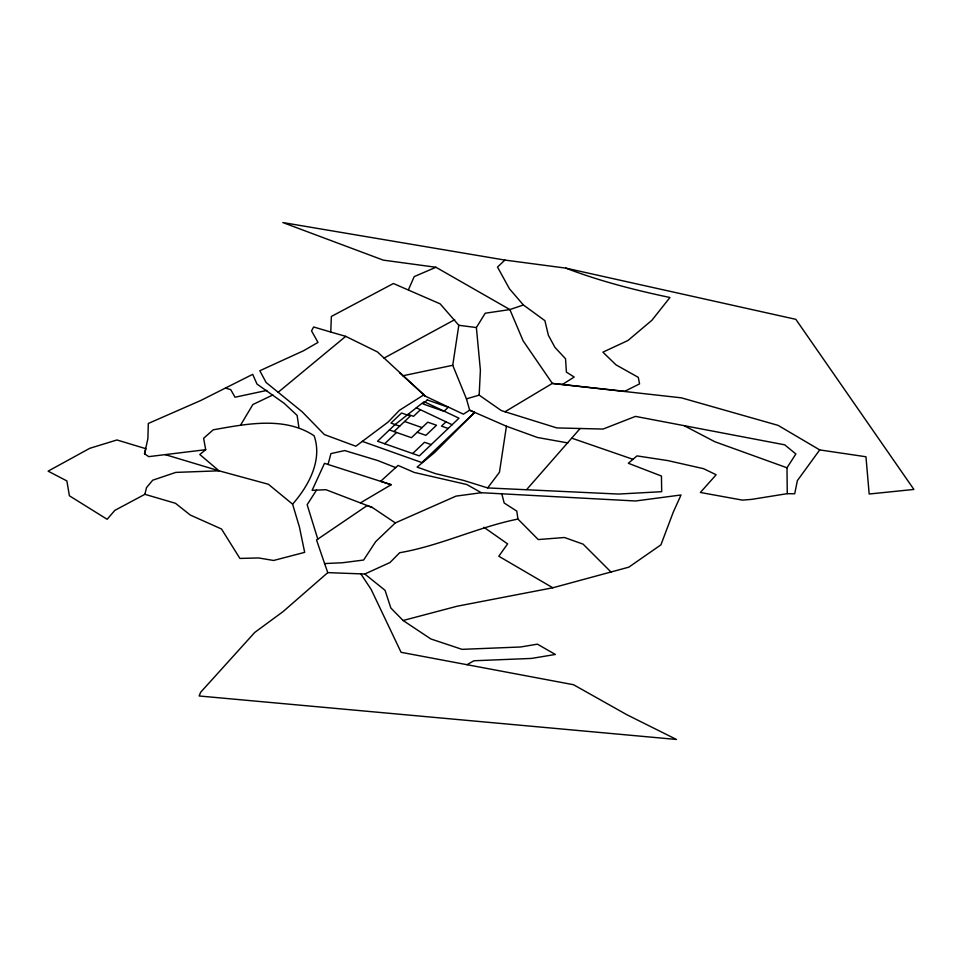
<?xml version="1.0" encoding="UTF-8"?>
<svg xmlns="http://www.w3.org/2000/svg" width="962" height="962" viewBox="0 0 962 962"><rect width="100%" height="100%" fill="white"/><g stroke="black" fill="none" stroke-linecap="round" stroke-linejoin="round"><path stroke-width="1.44" d="M330.748 332.034L313.636 326.984L311.532 330.868L318.001 342.412L303.535 350.757L259.824 370.743L266.113 382.491L302.212 411.832L324.386 434.571L355.832 446.236L388.083 422.077L399.446 410.305L423.893 394.805L377.441 351.924L345.719 336.351L330.748 332.034L331.373 316.438L393.398 283.513L440.139 303.848L458.814 325.288L452.741 365.283L466.438 398.857L469.648 410.173L474.663 412.385L434.596 452.537L417.099 467.111L435.437 473.617L463.744 480.459L487.662 487.926L618.434 494.059L661.688 491.69L661.447 476.034L628.33 463.275L636.988 455.892L667.796 460.594L703.595 468.686L716.149 474.759L700.372 492.472L742.387 500.12L751.671 499.374L787.253 493.662L794.696 493.783L797.39 480.591L819.72 449.915L865.956 456.758L869.179 494.023L913.9 489.442L795.839 319.336L565.8 268.121L504.906 260.077L282.816 222.547L383.261 260.125L435.942 267.268L509.884 309.572L523.124 340.837L552.344 383.417L681.3 397.823L778.078 425.36L819.72 449.915M479.172 395.129L480.399 370.226L476.382 327.549L485.209 313.227L509.884 309.572L523.4 304.99L544.889 320.647L548.376 335.269L554.93 347.366L565.536 358.754L566.402 372.09L574.194 377.044L562.373 384.511L552.344 383.417L505.002 411.76L501.214 410.509L479.172 395.129L466.438 398.857M423.268 395.202L463.383 414.177L469.648 410.173L506.433 426.238L499.446 472.282L487.662 487.926M328.054 464.466L330.928 453.595L344.709 450.565L377.741 460.533L395.671 467.604M144.889 494.312L146.489 487.65L152.73 480.194L175.769 472.402L219.023 470.815L268.386 484.259L292.592 504.16L299.435 527.056L304.677 552.356L273.605 560.473L258.61 557.948L239.911 558.441L221.513 529.004L190.272 515.043L175.481 503.294L144.889 494.312L114.863 510.353L107.143 519.288L69.396 495.791L66.871 480.916L48.1 471.152L89.767 448.304L116.943 439.971L145.887 448.701L144.54 453.775L148.725 456.637L205.7 449.687L203.619 438.275L213.215 429.822C245.959 424.014 284.608 416.053 314.117 435.786C322.751 460.221 308.513 486.038 292.592 504.16M144.54 453.787L147.883 438.66L148.328 423.448L200.589 400.577L252.693 374.338L256.998 384.066L284.151 403.306L297.126 415.404L298.857 427.2M408.465 289.67L414.225 276.599L435.942 267.268M316.474 490.151L307.155 504.725L317.785 539.117M240.656 425.024L252.838 404.557L272.895 394.949M787.253 493.662L787 467.785L795.863 453.98L784.727 444.829L635.485 416.39L603.042 429.064L556.842 427.922L505.002 411.76M526.743 489.466L580.17 428.487M395.31 522.907L375.661 541.678L363.636 560.028L342.52 562.746L324.603 563.564L316.534 539.971L367.256 505.519L372.402 507.527L395.31 522.907L456.036 496.115L481.313 492.712L635.533 500.986L681.024 494.973L673.172 512.385L660.93 544.829L628.835 567.159L552.801 587.782L457.203 606.204L403.102 620.502L390.849 608.02L385.065 590.331L364.802 574.013L327.777 572.63L282.996 611.664L254.762 632.419L200.637 692.279L199.158 695.983L676.454 739.453L626.743 714.67L573.544 684.728L401.082 652.308L371.128 589.381L360.846 573.869M393.987 431.565L410.293 416.065L401.563 412.999L390.945 423.088L399.687 426.154M384.692 443.747L396.548 432.467M420.442 409.752L413.528 416.33L407.996 414.382M412.65 453.547L424.507 442.267L431.192 444.612M446.007 421.837L441.486 426.13L448.172 428.475M474.663 412.385L421.873 462.566L362.313 441.39M504.906 260.077L497.51 267.063L509.427 288.768L523.4 304.99M278.162 392.28L345.719 336.351M205.7 449.687L199.807 454.497L219.023 470.815L165.211 454.617M360.473 502.861L391.197 484.716L324.507 463.335L312.109 490.355L325.902 489.694L372.402 507.527M466.991 664.694L473.989 660.762L531.481 658.429L555.327 654.461L537.433 644.167L520.514 646.993L462.025 649.35L430.856 638.96L403.102 620.502M384.018 358.104L454.665 319.709M364.802 574.013L389.995 562.529L399.675 552.717C440.404 545.707 477.597 527.164 517.929 519.059L538.251 539.562L564.429 537.505L583.104 544.143L611.363 572.378M266.871 390.416L235.017 397.222L230.736 389.646L225.457 388.059M399.555 372.691L402.958 375.757L452.741 365.283M562.373 384.511L624.711 391.33L639.562 383.886L638.287 377.357L616.005 364.851L602.885 352.164L627.921 340.524L651.923 320.25L669.961 297.498C634.655 290.067 599.518 281.048 565.8 268.121M458.814 325.288L476.382 327.549M567.869 442.941L537.481 437.494L506.433 426.238M391.197 484.716L380.627 481.325L398.076 465.416L414.249 472.45L466.774 484.511L481.313 492.712M572.017 438.251L633.02 459.331M404.605 421.476L422.077 427.609M417.159 432.275L425.889 435.341L436.507 425.252L427.765 422.186L411.459 437.698L389.394 429.954M787 467.785L714.826 441.726L684.523 425.877M416.342 407.804L452.116 424.723M552.801 587.782L498.797 556.24L507.599 543.903L483.934 527.296M402.958 375.757L425.396 396.212M324.603 563.564L327.777 572.63M501.755 493.578L504.16 502.994L516.798 511.123L517.929 519.059M394.937 424.687L377.525 441.233L419.336 455.892L458.982 418.193L424.086 401.695L394.937 424.687M427.272 399.927L423.027 403.956L443.999 411.315L448.244 407.275L427.272 399.927"/></g></svg>
